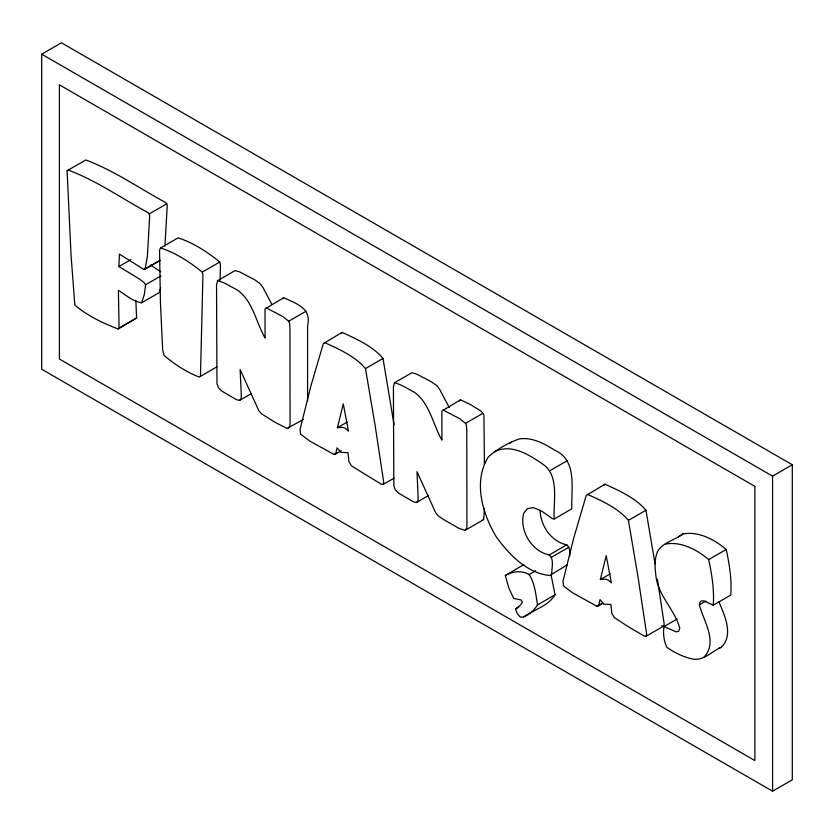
<?xml version="1.0" encoding="UTF-8"?>
<svg xmlns="http://www.w3.org/2000/svg" width="834" height="834" viewBox="0 0 834 834"><rect width="100%" height="100%" fill="white"/><g stroke="black" fill="none" stroke-linecap="round" stroke-linejoin="round"><path stroke-width="1.25" d="M164.934 246.061L167.259 205.258L165.883 202.672C139.341 188.338 114.216 170.605 85.871 159.992L67.095 170.657L71.057 255.141L74.841 305.14C87.226 315.565 102.957 323.321 118.178 328.961L119.085 328.096L118.397 290.326C125.746 294.882 132.846 301.554 141.634 302.752L144.345 294.475L145.596 284.759L144.063 282.538L139.487 279.046L118.908 266.567L119.429 254.141L144.042 269.549L160.43 260.344M569.778 555.83L569.862 550.815L568.83 547.229L566.766 544.842C551.274 541.579 540.672 525.91 540.078 510.554M220.061 280.088L220.468 265.003L219.78 262.022C207.52 252.004 193.102 242.631 178.09 237.857L160.555 247.979L159.544 250.273L160.409 301.564L162.651 349.863L163.944 355.284C174.243 364.145 186.493 372.193 199.232 377.051L216.892 366.856M551.816 573.75C551.503 567.62 554.527 559.739 549.231 554.964C531.456 551.107 519.196 530.737 523.752 513.202L527.369 508.657L533.218 507.635L541.141 510.742L552.327 518.592L554.266 518.967L571.801 508.844C571.113 489.329 577.566 460.243 554.964 450.37C544.258 443.625 532.113 436.87 518.988 438.965C507.969 443.062 497.335 448.953 488.505 456.74C472.878 481.02 482.375 513.41 496.032 536.481C508.813 554.37 526.786 573.094 549.742 575.543L567.151 564.899M703.781 657.369C718.376 642.368 703.542 621.049 699.372 604.879L699.872 602.409L701.352 600.949L704 600.918L713.237 605.223L730.761 595.101C731.939 580.037 729.416 564.232 726.226 549.45C714.634 539.64 698.538 530.977 682.91 533.979C674.789 540.244 662.707 542.329 657.453 551.754C654.179 559.645 654.94 568.288 655.993 576.555C658.401 596.091 674.904 609.883 679.752 628.138L678.72 631.213L676.218 631.859L664 626.595C662.853 633.371 663.906 641.033 666.835 647.32C674.8 652.918 683.963 657.307 693.544 659.235C704.261 660.465 712.173 651.177 721.316 647.247C733.93 634.997 724.569 615.221 718.971 601.908M337.426 427.717L343.274 403.854L348.445 431.095L345.516 428.405L342.67 427.362L337.426 427.717L347.288 422.014M600.355 579.515L606.214 555.663L611.374 582.893L608.455 580.214L605.609 579.171L600.355 579.515L610.217 573.823M200.452 376.342L202.933 275.126L202.245 272.145C189.996 262.126 175.567 252.754 160.555 247.979M271.821 304.337L262.991 287.563L259.979 283.539L254.558 279.713L239.577 271.863L235.105 270.57L217.57 280.693L216.538 284.967L216.976 383.515L218.435 387.643L221.875 391.115L236.356 399.632L239.525 400.414L251.576 393.45M449.265 407.565L439.852 389.676L436.839 385.652L431.418 381.826L416.437 373.976L411.965 372.683L394.43 382.806L393.398 387.08L393.836 485.628L395.295 489.746L398.735 493.228L413.216 501.734L416.385 502.516L428.436 495.563M394.096 424.84L383.014 358.453C372.694 346.183 356.483 338.948 342.044 332.412L323.311 343.629L310.873 385.996L300.063 429.406L300.584 434.17L309.789 441.082L333.975 454.447L335.706 453.957L337.082 447.795L340.866 452.362L347.924 452.664L348.956 461.609L351.364 465.779L381.148 484.168L383.087 484.491L394.044 478.163M655.034 563.826L645.954 510.262C635.623 497.992 619.422 490.757 604.984 484.22L586.239 495.438L573.802 537.794L563.002 581.204L563.523 585.979L572.729 592.891L596.915 606.255L598.635 605.755L600.011 599.594L603.806 604.17L610.863 604.462L611.895 613.407L614.304 617.587L629.19 627.272L644.088 635.977L646.027 636.3L663.551 626.178L664.198 624.155L657.421 579.213M383.087 484.491L383.734 482.479L375.206 425.976L365.48 368.576C355.159 356.306 338.948 349.071 324.509 342.534M646.027 636.3L646.673 634.278L638.146 577.774L628.419 520.374C618.098 508.114 601.887 500.88 587.449 494.343M160.712 287.897L159.169 292.63L141.634 302.752M554.266 518.967C553.025 501.912 559.822 475.641 542.944 464.277C529.152 454.738 511.211 443.219 494.312 451.799M713.237 605.223C714.404 590.159 711.882 574.355 708.691 559.572C697.099 549.762 681.003 541.099 665.376 544.102M145.095 269.194L147.399 256.184L149.724 215.38L148.348 212.795C121.816 198.461 96.681 180.728 68.336 170.105L67.095 170.657M537.523 604.869C534.01 610.561 527.307 617.15 520.312 617.191L517.205 613.511L515.485 609.039L520.781 604.786L522.376 602.085L521 599.896L513.765 598.499L508.855 588.116L505.331 575.543C512.243 571.311 521.886 570.143 529.09 574.553C534.99 583.289 535.772 594.673 537.523 604.869L555.058 594.746L550.972 574.49M555.058 594.746C548.376 606.193 533.666 609.581 523.575 617.087M307.579 401.331L307.579 325.833C311.853 308.382 296.696 303.659 283.654 297.707L265.003 308.976L265.087 338.041C255.965 322.32 252.858 300.542 237.023 289.836C230.611 286.667 224.617 282.33 217.57 280.693M282.538 298.853L283.654 297.707M484.439 464.402L483.928 415.123L481.26 411.298L470.157 404.386L460.514 399.82L441.864 411.079L441.947 440.154C432.825 424.433 429.719 402.655 413.883 391.949C407.472 388.769 401.477 384.432 394.43 382.806M459.398 400.956L460.514 399.82M135.838 300.303L136.62 317.973L118.178 328.961M239.525 400.414L240.88 399.152L241.328 396.087L240.129 369.556L258.894 410.797L261.563 413.831L275.241 422.431L287.125 428.395L303.524 419.419M416.385 502.516L417.74 501.265L418.188 498.2L416.99 471.658L435.755 512.91L438.413 515.944L443.323 519.363L458.564 528.162L465.018 530.403L483.668 519.634L484.439 508.646M340.835 333.506L342.044 332.412M603.774 485.315L604.984 484.22M523.898 564.524L505.331 575.543M509.908 443.323L511.847 441.676M678.219 536.908L682.91 533.979M41.7 54.179L61.424 42.795L792.3 464.757L792.3 779.821L772.576 791.205L41.7 369.243L41.7 54.179L772.576 476.151L792.3 464.757M149.38 213.838L166.915 203.715M118.908 266.567L130.959 259.614M144.042 269.549L159.388 260.698M145.596 284.759L160.931 275.898M202.245 272.145L219.78 262.022M119.085 328.096L136.62 317.973M266.119 307.829L282.997 316.67L288.668 321.246L306.203 311.124M365.48 368.576L383.014 358.453M288.157 428.29L289.878 426.007L290.055 422.629L289.961 328.95L289.534 323.133L288.668 321.246M333.975 454.447L337.27 452.549M335.706 453.957L341.179 450.787M442.979 409.942L459.847 418.783L465.528 423.359L483.063 413.237M550.086 470.584L567.62 460.462M465.018 530.403L466.738 528.11L466.915 524.732L466.821 431.053L466.394 425.246L465.528 423.359M549.231 554.964L566.766 544.842M551.295 557.352L568.83 547.229M529.09 574.553L535.657 570.748M628.419 520.374L645.954 510.262M515.485 609.039L518.779 607.142M596.915 606.255L602.398 603.097M598.635 605.755L603.024 603.232M708.691 559.572L726.226 549.45M699.372 604.879L705.95 601.085M664 626.595L677.145 619.005M719.023 648.133L721.316 647.247M481.52 520.374L482.552 520.28M661.623 625.854L663.551 626.178M150.516 264.983L160.681 271.717M772.576 476.151L772.576 791.205M754.874 486.368L59.402 84.839L59.402 359.016L754.874 760.545L754.874 486.368"/></g></svg>
